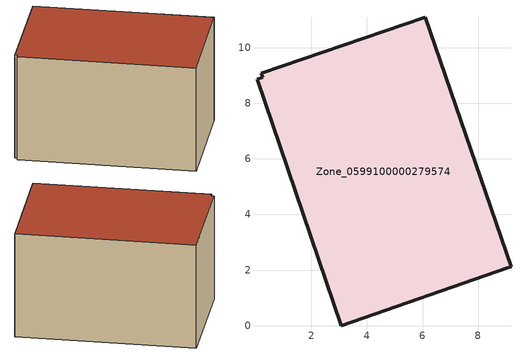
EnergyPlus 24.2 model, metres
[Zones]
Zone_0599100000279574
 floor ground (C_G): 9.06,2.09 3.08,0 0.05,8.85 0.25,8.93 0.2,9.07 6.1,11.09 9.18,2.13 z0
 wall outside (C_F): 9.18,2.13 6.1,11.09 0.2,9.07 0.25,8.93 0.05,8.85 3.08,0 9.06,2.09 9.18,2.13 z0:5.82
 roof outside (C_R): 3.08,0 9.06,2.09 9.18,2.13 6.1,11.09 0.2,9.07 0.25,8.93 0.05,8.85 z5.82
[BUILDING]
Pand.0599100000279574: North Axis=0; Terrain=City; Loads Convergence Tolerance Value=0.04; Temperature Convergence Tolerance Value=0.4; Solar Distribution=FullExterior; Maximum Number of Warmup Days=25; Minimum Number of Warmup Days=1
[Site:Location]
Rotterdam.The.Hague.AP_ZH_NLD Design_Conditions: Latitude=51.96; Longitude=4.45; Time Zone=1; Elevation=-4.5
[SITE:GROUNDTEMPERATURE:BUILDINGSURFACE]
18, 18, 18, 18, 18, 18, 18, 18, 18, 18, 18, 18
[MATERIAL] Thermal Absorptance=0.9; Solar Absorptance=0.7; Visible Absorptance=0.7
Name | Roughness | Thickness | Conductivity | Density | Specific Heat
G.TC.1946-1964 | MediumSmooth | 0.15 | 1 | 540 | 1210
F.TC.1946-1964 | Rough | 0.3 | 0.857143 | 1920 | 840
R.TC.1946-1964 | MediumRough | 0.2 | 0.235294 | 1500 | 1000
[CONSTRUCTION]
C_G: G.TC.1946-1964
C_F: F.TC.1946-1964
C_R: R.TC.1946-1964
[ZONE]
Zone_0599100000279574: Type=1; Multiplier=1; Ceiling Height=Autocalculate; Volume=Autocalculate; Floor Area=autocalculate; Part of Total Floor Area=Yes
[ZONEINFILTRATION:DESIGNFLOWRATE]
Infil_Zone_0599100000279574: Zone or ZoneList or Space or SpaceList=Zone_0599100000279574; Schedule=AlwaysOn; Design Flow Rate Calculation Method=Flow/Area; Flow Rate per Floor Area=0.003; Constant Term Coefficient=1; Temperature Term Coefficient=0; Velocity Term Coefficient=0; Velocity Squared Term Coefficient=0
[HVACTEMPLATE:ZONE:IDEALLOADSAIRSYSTEM]
Zone_0599100000279574: Maximum Heating Supply Air Temperature=50; Minimum Cooling Supply Air Temperature=13; Maximum Heating Supply Air Humidity Ratio=0.0156; Minimum Cooling Supply Air Humidity Ratio=0.0077; Heating Limit=NoLimit; Cooling Limit=NoLimit; Dehumidification Control Type=ConstantSensibleHeatRatio; Cooling Sensible Heat Ratio=0.7; Dehumidification Setpoint=60; Humidification Control Type=None; Humidification Setpoint=30; Outdoor Air Method=None; Outdoor Air Flow Rate per Person=0.00944; Outdoor Air Flow Rate per Zone Floor Area=0; Outdoor Air Flow Rate per Zone=0; Demand Controlled Ventilation Type=None; Outdoor Air Economizer Type=NoEconomizer; Heat Recovery Type=None; Sensible Heat Recovery Effectiveness=0.7; Latent Heat Recovery Effectiveness=0.65
[ZONECONTROL:THERMOSTAT]
ThermostatControl_Zone_0599100000279574: Zone or ZoneList=Zone_0599100000279574; Control Type Schedule=DualSetpointControlType; Control 1=Thermostat_Zone_0599100000279574; Temperature Difference Between Cutout And Setpoint=0
[THERMOSTATSETPOINT:DUALSETPOINT]
Thermostat_Zone_0599100000279574: Heating Setpoint Temperature Schedule=HeatingSetpoint_Zone_0599100000279574; Cooling Setpoint Temperature Schedule=CoolingSetpoint_Zone_0599100000279574
[SCHEDULE:COMPACT]
HeatingSetpoint_Zone_0599100000279574: Through: 12/31, For: AllDays, Until: 24:00, 21
CoolingSetpoint_Zone_0599100000279574: Through: 12/31, For: AllDays, Until: 24:00, 24
DualSetpointControlType: Through: 12/31, For: AllDays, Until: 24:00, 4
AlwaysOn: Through: 12/31, For: AllDays, Until: 24:00, 1
